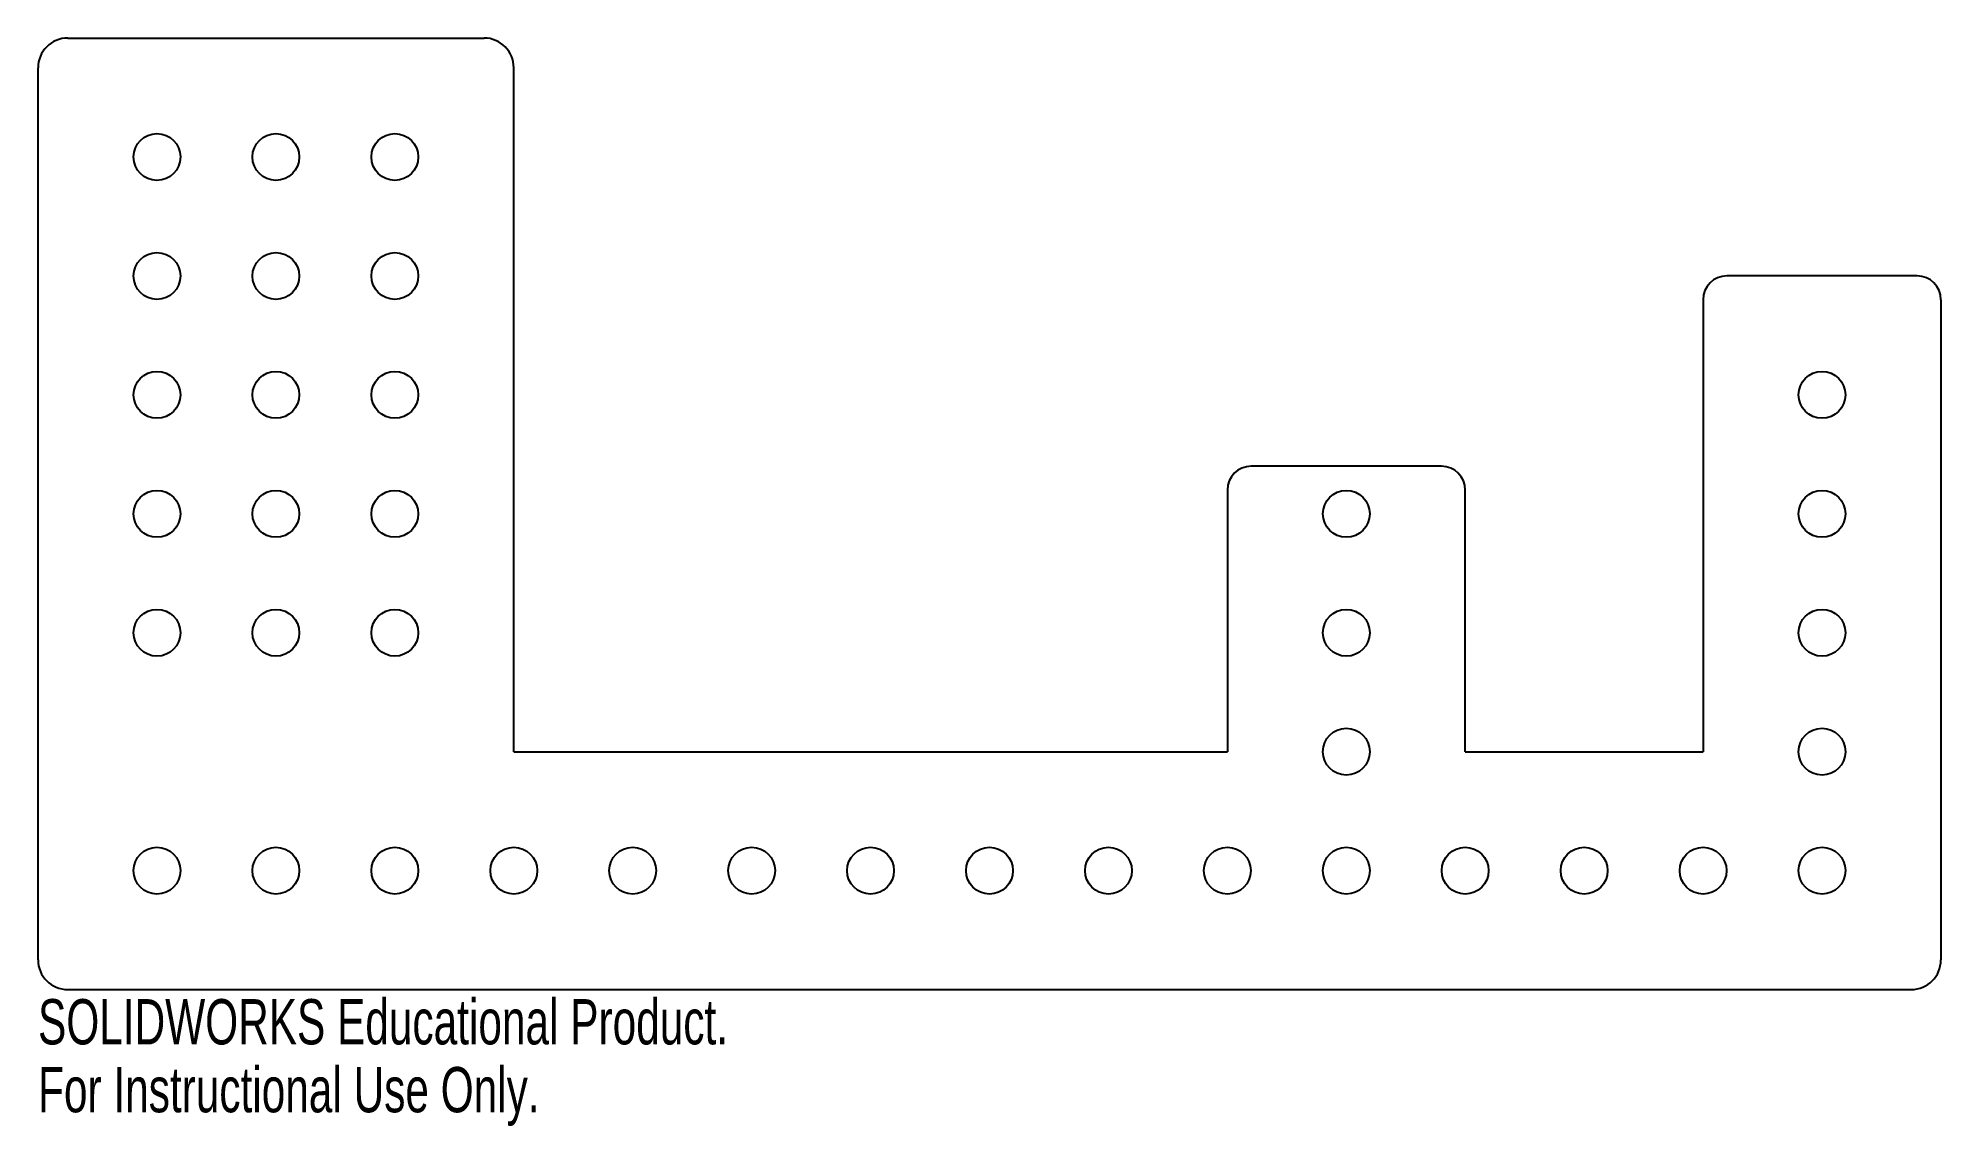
# Model space of a CAD drawing. Header units: inches. Extents: x -3.98 to 4.02, y -2.36 to 2.21.
import ezdxf

# ---------------------------------------------------------------- set-up
doc = ezdxf.new("R2010")
doc.units = ezdxf.units.IN
doc.header["$MEASUREMENT"] = 0
doc.styles.add('SLDTEXTSTYLE0', font='TXT', dxfattribs={"width": 0.7})

msp = doc.modelspace()

# ---------------------------------------------------------------- linework, layer by layer
at = {"color": 7, "linetype": 'Continuous', "lineweight": 25}
for p, q in [((-3.8515, 2.2096), (-2.1015, 2.2096)), ((-3.9765, -1.6654), (-3.9765, 2.0846)), ((-1.9765, -0.7904), (-1.9765, 2.0846)), ((3.9235, 1.2096), (3.1235, 1.2096)), ((3.0235, 1.1096), (3.0235, -0.7904)), ((4.0235, 1.1096), (4.0235, -1.6654)), ((1.9235, 0.4096), (1.1235, 0.4096)), ((1.0235, 0.3096), (1.0235, -0.7904)), ((2.0235, -0.7904), (2.0235, 0.3096)), ((-1.9765, -0.7904), (1.0235, -0.7904)), ((2.0235, -0.7904), (3.0235, -0.7904)), ((-3.8515, -1.7904), (3.8985, -1.7904))]:
    msp.add_line(p, q, dxfattribs=at)
for centre in [(-3.4765, 1.7096), (-2.9765, 1.7096), (-2.4765, 1.7096), (-3.4765, 1.2096), (-2.9765, 1.2096), (-2.4765, 1.2096), (-3.4765, 0.7096), (-2.9765, 0.7096), (-2.4765, 0.7096), (3.5235, 0.7096), (-3.4765, 0.2096), (-2.9765, 0.2096), (-2.4765, 0.2096), (1.5235, 0.2096), (3.5235, 0.2096), (-3.4765, -0.2904), (-2.9765, -0.2904), (-2.4765, -0.2904), (1.5235, -0.2904), (3.5235, -0.2904), (1.5235, -0.7904), (3.5235, -0.7904), (-3.4765, -1.2904), (-2.9765, -1.2904), (-2.4765, -1.2904), (-1.9765, -1.2904), (-1.4765, -1.2904), (-0.9765, -1.2904), (-0.4765, -1.2904), (0.0235, -1.2904), (0.5235, -1.2904), (1.0235, -1.2904), (1.5235, -1.2904), (2.0235, -1.2904), (2.5235, -1.2904), (3.0235, -1.2904), (3.5235, -1.2904)]:
    msp.add_circle(centre, 0.0984, dxfattribs=at)
for centre, radius, start, end in [((-3.8515, 2.0846), 0.125, 90, 180), ((-2.1015, 2.0846), 0.125, 0, 90), ((3.1235, 1.1096), 0.1, 90, 180), ((3.9235, 1.1096), 0.1, 0, 90), ((1.1235, 0.3096), 0.1, 90, 180), ((1.9235, 0.3096), 0.1, 0, 90), ((-3.8515, -1.6654), 0.125, 180, 270), ((3.8985, -1.6654), 0.125, 270, 0)]:
    msp.add_arc(centre, radius, start, end, dxfattribs=at)

# ---------------------------------------------------------------- texts
at = {"color": 7, "linetype": 'Continuous', "char_height": 0.1903, "attachment_point": 1, "style": 'SLDTEXTSTYLE0'}
for s, insert in [('SOLIDWORKS Educational Product.', (-3.9765, -1.8306)), ('For Instructional Use Only.', (-3.9765, -2.116))]:
    msp.add_mtext(s, dxfattribs=dict(at, insert=insert))

doc.saveas('drawing.dxf')
